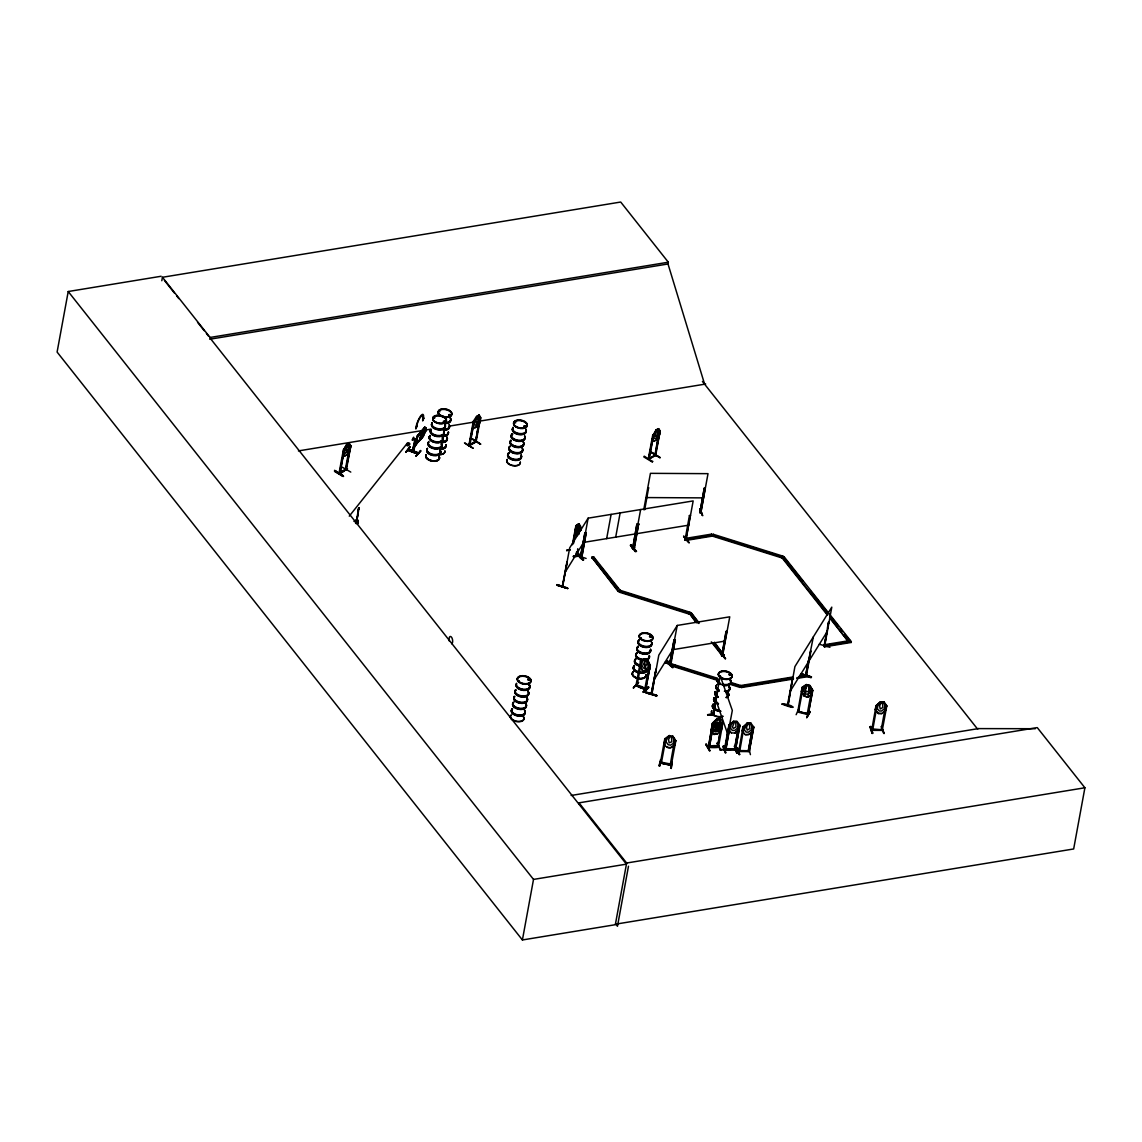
<?xml version="1.0" encoding="UTF-8"?>
<svg xmlns="http://www.w3.org/2000/svg" width="1142" height="1142" viewBox="0 0 1142 1142"><rect width="100%" height="100%" fill="white"/><g stroke="black" fill="none" stroke-linecap="round" stroke-linejoin="round"><path stroke-width="1.5" d="M357.874 521.18L355.733 520.21L357.946 520.252L357.632 522.665M357.76 520.452L356.832 520.552M357.46 522.651L357.774 520.238L357.375 520.88M579.651 529.731L579.051 525.12M423.411 436.116L423.211 435.173L423.411 436.116C422.312 438.756 412.776 446.65 416.687 444.138L415.717 444.623L421.141 437.614M424.938 428.15C426.08 424.025 417.058 440.698 417.372 435.587C419.813 434.345 415.031 439.442 415.774 444.566M412.548 451.675L415.517 438.614L413.818 451.604L415.617 439.727M412.947 451.204L414.632 440.327M349.266 516.17L406.766 443.895C407.337 440.869 412.233 444.352 408.536 444.852M575.754 555.055L586.117 558.452M811.348 677.192L800.827 673.68L811.391 676.821M819.285 644.216L829.92 647.286M433.689 417.886L434.731 417.687M434.06 417.858L434.217 417.658M434.688 417.986L434.545 417.43M439.113 411.491L439.299 411.662M439.898 411.791L439.827 411.534M441.412 440.384L441.54 441.126M444.909 421.427L443.795 421.569M449.106 415.36L449.605 414.46L448.635 415.288M449.034 415.46L450.49 414.931M450.305 414.832L450.619 415.56M514.871 422.583L515.213 422.469M515.242 422.083L515.67 422.811M524.021 426.294L525.063 425.68M525.905 426.851L525.391 425.752L524.463 426.423M525.548 425.823L525.748 425.995M576.753 525.962L573.512 543.521M580.293 557.51L582.12 556.068L580.422 556.682M632.511 548.374C637.55 547.432 630.698 549.602 632.925 547.803L634.495 547.532L632.668 547.489M633.425 548.26L633.582 547.375M567.274 562.107L562.492 586.902L569.672 547.903L588.116 518.168L693.165 500.924L685.971 539.952C683.301 539.98 687.684 537.411 685.029 540.023L689.411 515.57L690.467 515.642L689.411 515.57M726.169 631.683L721.872 655.951C720.174 653.738 725.027 655.151 721.673 655.951L725.998 631.469L727.054 631.54L725.998 631.469M357.817 511.687L358.659 507.89L358.888 509.032M354.206 521.18L357.603 521.451L357.574 523.735L357.803 522.394M357.603 523.307L355.633 523.007M357.532 522.308L357.517 521.594M357.56 522.051L354.263 521.523M357.589 524.021L357.617 523.207M719.674 749.466L730.452 749.38M719.76 749.737L730.537 749.752M356.832 520.666L357.689 520.738M358.845 509.318L358.16 512.729M358.959 508.39L359.016 507.605M735.419 749.837L739.945 725.27L737.047 721.416L733.392 721.387L729.224 725.313L730.266 725.227M738.917 725.598L739.888 725.598L738.717 725.084L734.591 749.851M641.461 661.561C639.977 661.76 644.117 656.907 647.714 660.147L648.114 667.47L645.53 668.855L643.389 667.956L641.676 664.787L642.204 661.903L644.502 658.806M358.131 513.957L356.275 522.436L357.889 512.33M671.482 764.255L670.497 764.041L670.154 765.197L674.608 740.444L675.65 740.901M415.031 439.199L415.802 438.728M339.902 472.331C359.216 463.438 334.949 473.545 339.973 473.53L344.47 449.249M358.074 513.358L358.288 511.473M358.231 513.386L356.275 522.436L356.247 521.038M161.136 276.264L68.22 291.524L57.1 352.064L522.408 939.966L615.324 924.706L626.644 863.024L579.008 802.84L1037.264 727.597L1084.9 787.766L1073.666 848.963L615.41 924.206M161.807 280.718L162.45 277.278L620.706 202.034L668.327 262.217L668.013 263.973L704.614 384.197M162.45 277.278L210.071 337.461L209.743 339.231L668.013 263.973M334.934 470.718C361.143 488.019 316.762 458.97 343.371 475.829M344.399 449.206L343.471 449.391L338.946 473.659L345.855 469.762M350.808 445.608L350.123 449.52L347.125 454.673L344.627 455.958L342.957 453.431L343.742 449.577L346.74 444.424L349.238 443.153L350.822 445.751L346.34 469.876M344.527 448.949L339.317 473.787C346.754 470.889 345.955 467.249 346.283 470.019M344.113 449.034L339.931 473.502M342.086 467.107L350.78 472.089M345.241 470.104L349.652 446.394L349.095 443.21M345.783 470.29L350.908 445.666M355.547 521.266L355.733 520.21M358.103 510.288L358.802 507.905M405.838 452.289L410.321 446.665L405.838 451.904M407.78 449.948L417.901 453.774L407.794 449.905M412.176 439.998L413.532 437.315M412.462 440.098L413.818 437.415M415.588 440.612L414.375 440.298L415.245 439.413M413.247 449.591C411.734 446.736 417.558 439.456 414.874 439.713L414.375 440.298M415.117 440.312L415.517 438.614M416.031 439.884L413.204 452.004L415.788 440.07M416.131 444.695L417.844 435.159M416.602 443.424L417.372 435.687L424.696 427.094M421.312 438.685L419.956 437.986L423.068 429.706M420.442 450.476L420.927 451.076L415.916 456.101L420.513 450.862M423.168 436.587L426.166 428.279M425.709 431.39L426.28 428.307L424.838 427.451L426.223 428.421L423.239 430.762L421.384 436.058L422.14 436.715L425.666 431.405L421.284 438.813M474.23 421.198L473.302 421.369L468.848 445.594L476.043 440.798L475.243 441.24M469.662 444.295C467.963 444.937 470.775 443.967 469.805 445.508L474.358 420.941L469.077 445.823L473.93 421.013M480.611 444.067L471.903 438.714L480.639 444.11M473.145 448.292C459.569 439.199 463.895 443.267 473.116 448.192M479.925 419.228L475.529 442.311L478.341 424.781M480.025 421.498C481.382 423.711 470.675 430.62 476.956 426.651C477.684 425.452 482.609 417.587 479.897 418.043L475.572 442.24M469.305 445.794L476.1 441.897L480.639 417.601M557.153 584.718C589.315 595.981 535.427 577.552 567.631 587.973M569.929 550.116L566.746 550.159M562.592 585.275L562.121 586.788L562.478 585.361M566.917 562.007L562.321 586.246M572.399 544.734L575.882 525.705L578.68 523.778C576.924 554.284 573.841 513.857 576.467 535.312M573.056 542.95L576.282 525.534M573.17 543.578L576.339 525.634L578.694 523.907L580.25 525.977L580.493 530.759M578.851 534.299L580.393 525.891L578.68 523.778M576.367 556.054L576.353 554.484L576.753 556.068C574.383 556.054 578.78 552.742 577.624 549.131M575.853 555.569L576.539 552.029M576.21 556.011L576.881 551.971M577.966 549.074L576.753 555.911M578.352 553.385C575.782 556.696 591.513 566.632 578.28 553.442M580.264 557.567L583.519 539.952M584.133 536.612L584.747 533.285L586.303 532.743L581.806 557.039L580.864 557.125M580.507 557.039L585.047 532.772M586.303 532.743L585.232 532.672L581.007 557.168M581.035 557.21L588.116 518.168M573.398 556.14L581.592 554.769L581.778 555.554M586.117 532.529L581.849 556.968M583.291 560.151L578.223 553.784L583.362 559.651M620.163 590.328L618.107 591.399L591.799 557.225L593.712 556.911L620.163 590.328L689.968 612.24L689.825 612.997L689.154 614.082L619.349 592.17L620.163 590.328L618.25 590.642L591.799 557.225M522.408 939.966L533.514 879.411L68.22 291.524M593.712 556.911L591.656 557.981M606.659 538.624L611.113 514.4M615.695 537.14L620.135 512.915M578.808 803.982L579.008 802.84M618.107 591.399L618.25 590.642M630.998 545.234L636.565 551.4L635.266 551.615L630.27 545.305L631.54 545.091M653.709 434.688L652.767 434.874L648.256 459.127L655.351 455.173M649.227 458.984L653.781 434.488L648.542 459.312L653.41 434.517M632.739 548.645L636.879 524.192L638.649 523.893L634.324 548.417L634.467 547.218M632.611 548.631L636.879 524.192M648.97 458.684L649.498 457.985L648.713 458.427M640.633 509.546L633.439 548.574L633.524 547.346M660.09 457.557L651.368 452.203L660.105 457.614M634.081 548.103L638.649 523.893M636.165 551.015L630.669 545.234L635.694 551.486M643.745 509.732L650.426 473.345L708.011 473.659L700.86 512.601L705.228 488.162L704.257 488.162L699.903 512.658L704.257 488.162M652.596 461.682L644.259 456.172L643.788 456.886L652.225 461.996L652.71 461.282M644.716 509.732L648.613 487.848L647.642 487.834L648.613 487.848M659.591 431.219L654.923 455.815L657.806 438.271M654.851 455.801L655.808 454.473M659.505 434.988C651.425 447.493 661.047 434.831 660.119 431.091L655.665 455.415L648.742 459.255M638.521 682.559L633.467 687.555M650.241 665.258L645.673 689.754L635.951 685.7L640.476 661.147M636.037 685.486L636.194 684.6M635.966 685.728L636.023 684.772L636.951 686.114L641.476 661.275M636.851 686.071L636.851 685.2M633.439 688.069L638.549 682.559L633.382 687.912M643.346 691.667L643.803 692.395L648.813 687.37L643.788 692.352M645.673 671.596L642.346 670.197L639.72 665.044L642.289 670.254C645.201 674.936 655.023 664.444 645.615 671.639L644.459 658.677L647.785 660.062L650.312 665.329L649.298 664.944L644.73 689.44C647.828 686.556 644.973 691.481 636.294 685.514M644.759 689.126C645.673 686.356 625.559 682.074 646.015 688.697M649.598 669.169L650.355 665.272L645.573 689.768M656.479 696.035C623.875 686.242 679.076 701.945 645.987 692.794M648.428 686.727C649.898 688.012 635.537 698.276 648.413 687.156M656.022 669.269L651.197 694.022L656.022 669.269L652.025 693.694M651.725 694.065L658.791 655.165L677.235 625.445L729.752 616.823L722.558 655.836M689.097 542.778L683.615 536.098L689.054 542.721M684.914 539.738L686.014 538.767M685.029 539.752L685.899 539.595L690.296 515.427M802.84 581.364L784.111 557.696L782.199 558.01L712.394 536.098L686.128 540.409L685.3 538.439L711.566 534.128L712.522 535.341L782.327 557.253L784.24 556.939L851.332 641.69L851.19 642.461L824.924 646.772L823.967 645.544L824.096 644.787L850.362 640.476L850.233 641.233M677.235 625.445L669.74 664.944L674.351 639.948L675.236 639.791L670.911 664.316L664.687 662.645L675.293 665.386M628.485 866.207L617.465 926.262L615.795 924.135M667.47 660.661C665.072 661.661 680.832 676.093 667.413 660.676M669.869 664.844L672.638 647.228M673.238 643.888L673.851 640.548L675.407 640.005M674.165 640.048L669.326 664.801M718.304 680.603L670.111 665.472L670.24 664.715L670.911 663.63L717.447 678.248M675.236 639.791L670.111 665.472M671.068 664.216C671.724 661.96 668.27 665.001 670.896 664.002M699.932 508.79L702.687 515.727L700.374 509.232M660.447 759.887L659.062 766.039L661.032 760.058M669.155 735.619L672.866 736.276L673.908 740.487L673.38 743.371L670.54 745.184L668.156 744.712L666.2 741.972C665.658 737.432 674.465 731.879 664.801 738.746L660.319 763.213L660.775 762.099L670.497 763.998M664.929 738.731C666.457 738.032 661.475 744.912 667.042 747.139L670.754 747.796C680.932 739.459 670.668 750.694 667.042 747.139M689.154 614.082L689.968 612.24M619.492 591.413L689.297 613.325L691.31 612.983L698.875 623.489M711.566 534.128L712.394 536.098L713.193 534.256L782.998 556.168L782.199 558.01L827.379 615.095M712.394 536.098L713.193 534.256M671.268 764.155L671.025 765.368L660.447 762.97L671.268 765.354L675.821 740.83L672.866 736.276M672.067 761.685L671.225 768.423L670.768 767.852M713.579 714.892L707.626 714.792L713.878 714.307M714.449 642.232L724.228 655.522L722.315 655.836L726.883 631.326M713.365 714.935L712.936 713.936L713.522 715.392M713.279 714.892L717.676 690.653L713.465 715.434M711.066 730.823L712.465 723.143L716.648 719.046L720.217 718.846L720.602 725.413L717.89 727.868L715.606 728.039L713.779 725.912C712.908 719.845 721.03 715.449 722.957 722.358L718.446 746.996L717.347 746.768L718.389 746.697M709.41 746.497L708.254 746.582L708.211 747.682L712.579 723.157L708.454 747.696L709.368 747.596L713.579 723.157M713.664 722.772L709.268 747.61L708.268 747.382M709.953 750.779L706.37 743.87L705.77 744.398L709.91 750.665M714.535 730.566L718.104 730.366L722.244 726.198L719.431 722.558L719.089 724.342L716.562 725.998L715.677 724.599L717.747 719.546C720.716 719.788 720.145 726.783 719.888 729.253L717.176 731.708L714.906 731.879L713.065 729.767L715.906 722.815L711.809 727.054M720.945 749.923L716.848 743.085L720.374 750.008M721.915 722.429L717.519 747.025L721.744 722.315L722.843 722.472M711.18 730.78L713.836 734.406L717.362 734.149L721.501 729.981L722.286 726.269M709.239 747.382C712.294 742.814 730.48 748.752 708.126 747.41M723.7 745.912L723 746.411L725.841 752.878L723.557 746.283M724.513 748.866L729.039 724.57M729.253 725.156L724.899 749.823L732.322 710.438L720.202 675.836L713.022 715.434M729.081 725.213L724.999 749.794L735.562 749.823L739.83 725.298M730.223 725.327L725.77 749.837L730.209 724.956M729.938 684.258L739.916 687.384L740.715 685.543L792.562 677.035M739.916 687.384L740.715 685.543L730.752 682.416M793.376 679.019L741.543 687.527L740.715 685.543M737.204 752.878L734.563 746.012M738.917 724.999L734.335 749.537M736.647 752.949L734.492 745.969M749.266 751.293L738.588 751.236C736.847 749.98 761.999 751.293 738.717 750.579M742.186 730.823L742.871 726.912L747.182 723.086L750.836 723.1L753.763 727.04L749.252 751.579L753.763 727.04M749.138 751.55L738.674 751.522L738.631 750.351M739.659 751.522L744.084 726.612M739.631 754.577L736.818 748.053L739.031 754.577L739.716 754.077M782.199 558.01L782.998 556.168M749.295 750.665L748.138 751.507L752.621 727.069L753.677 727.297L752.621 727.069M752.706 727.283L748.281 751.25M784.111 557.696L784.24 556.939M750.422 754.634L748.781 748.124M787.309 705.456L787.809 704.043L788.137 705.128L792.148 680.703L787.352 705.485L787.737 704.857M782.127 704.129C802.255 711.994 789.379 702.758 782.099 704.229M796.131 714.692L799.072 708.44M808.051 714.592L806.966 714.549L808.065 714.906L812.804 690.353L809.949 685.528L806.338 684.529L802.084 687.398L797.701 712.037L808.251 714.678M802.084 687.398L803.126 687.784L798.444 712.237C800.571 709.839 795.303 711.98 798.686 712.237M813.347 636.865L805.495 676.264L806.695 674.365L806.081 675.493M805.453 676.221L808.436 660.319M810.592 650.969L805.981 676.278M806.338 675.779L810.948 651.083M805.838 675.693L806.509 674.908L807.208 676.749L796.845 678.448M803.126 687.784L802.055 687.727L806.38 684.643L809.921 685.585L807.808 697.12L804.196 696.12L801.498 691.238M807.108 714.606L811.634 690.153L812.69 690.353L809.849 685.671M810.235 712.051L806.78 717.647L809.749 711.409L810.22 712.066M807.18 714.635L807.28 713.45M812.59 690.425L808.151 714.878M824.481 646.558L826.879 630.584M827.493 627.258L828.721 621.748L824.296 646.643L824.467 645.03M826.879 631.754L823.939 646.529M827.493 628.414L828.721 621.748M824.924 646.772L824.096 644.787M870.504 726.483L869.876 726.969L872.117 733.435C871.96 725.027 868.077 723.785 872.788 732.936M871.86 729.181L871.774 730.066M882.466 729.51L882.238 730.437L886.82 705.827L883.922 701.959L880.268 701.945L875.957 705.77L875.272 709.682L878.184 713.536L875.4 709.639M876.071 705.799L871.646 730.323L872.031 729.467L881.353 729.738L871.931 729.181M872.902 729.495L872.745 730.38L872.916 729.21M872.631 730.352L877.042 705.77M884.108 733.449L881.367 726.526L883.68 733.435M884.122 733.507L881.438 726.569M882.58 729.524L881.467 730.409M580.45 556.625L582.12 556.068M581.035 555.968L580.579 556.939M670.311 663.588L671.053 663.117M787.395 705.428L788.137 705.128M787.523 704.514L788.294 704.243M358.174 510.66L357.817 512.972M659.591 766.054L661.09 759.544L659.676 766.168M671.51 736.69L670.325 736.39L668.513 739.431L669.141 742.857L671.782 741.829L671.525 736.633M674.665 740.701L675.821 740.83L672.795 736.362M670.611 768.309L672.124 761.743M671.225 768.395L672.081 762.128M567.531 588.43L557.025 585.232L567.517 588.487M646.172 692.395L656.65 695.706M646.244 692.066L656.75 695.25M782.299 703.829L792.776 707.126M800.813 673.694L811.491 677.006L811.034 677.748L800.571 674.408M800.713 674.151L811.291 677.32M415.26 439.356L414.418 440.055M518.454 680.846L519.139 680.803M518.668 681.06L518.939 681.317M529.346 679.918L527.947 679.704L528.76 678.791M528.446 678.89L529.403 679.633M640.419 638.378L640.947 637.679L641.133 638.549M640.99 638.549L640.648 637.778M649.513 636.437L650.926 636.065M649.941 635.994L651.226 636.622M651.482 637.05L651.226 636.208M720.616 676.35L719.588 676.521L720.031 675.836M715.948 695.392L716.662 695.749M730.752 674.808L729.681 675.35L728.824 674.351M729.538 675.093C729.295 674.608 729.995 674.551 729.838 674.023M348.31 444.209L346.169 448.335L346.34 451.09L348.182 448.735L348.21 444.152M656.836 430.12L655.165 435.502L655.651 436.572L656.422 436.144C657.478 435.245 659.148 428.85 656.736 430.063M707.626 714.649L713.465 714.064M580.793 556.896L581.678 556.739M722.601 655.793L721.844 655.922M722.758 654.908L721.83 655.065M334.492 471.375L342.971 476.442M343.271 476.257L334.792 471.175M654.723 454.73L655.28 454.33M577.995 527.675L579.165 525.092M417.658 436.615L425.052 427.222M415.859 443.824L416.202 444.766M724.827 748.424L726.055 748.667M725.213 749.309L724.57 748.866M808.607 685.857L807.48 685.471L805.681 688.426M804.311 695.978L807.837 697.048L812.076 694.25M811.962 694.193L807.808 697.12M798.572 712.208L797.758 711.737L798.743 711.066M808.236 714.021L798.8 711.609L808.422 713.793M811.634 690.153L812.49 690.625M806.78 717.647L809.792 711.466M445.18 421.955L444.523 420.97M515.499 422.24L515.071 422.397M525.777 426.194L524.506 425.923M522.508 445.651L522.408 445.894M578.694 523.907L576.653 529.545L578.437 534.556M734.534 721.987L732.422 726.954L733.35 728.453L735.962 726.969L735.719 722.001L734.563 722.058M881.41 702.544L879.611 705.813L880.225 709.011L882.837 707.526L882.595 702.558L881.438 702.615M566.646 550.501L569.915 549.944M630.812 544.82L636.123 551.386M653.067 435.131L656.05 429.906L653.766 437.343L654.908 438.756L656.464 437.9C660.847 436.872 656.464 424.067 660.204 431.148M645.501 659.748L643.488 664.259L645.387 666.657L647.014 663.916L646.572 660.204L645.444 659.805M669.369 663.73L664.744 662.503L673.737 665.286M651.854 693.223L651.968 693.637M800.542 674.494L800.985 673.723M788.066 705.028L794.903 666.6L831.79 607.144L824.681 646.029M565.219 572.128L583.662 542.393L688.726 525.149M619.349 592.17L620.02 591.085M654.337 679.39L672.781 649.67L725.313 641.047M790.464 690.824L827.336 631.369M349.124 449.277L345.612 453.288L344.47 451.875L346.74 444.424L343.671 449.591M705.77 744.384L709.396 750.779M737.004 721.587L733.421 721.458L730.98 725.256L730.452 728.139L732.365 730.437L734.734 730.452L737.532 728.168L738.06 725.298L736.975 721.516M723.014 746.383L725.256 752.863M872.131 733.421L870.404 726.883M717.619 745.883L718.561 745.812M406.766 443.895C405.439 447.55 411.691 445.309 407.637 443.653M417.244 436.587L424.952 427.493M405.781 452.175L410.349 446.679M415.759 444.666L423.568 435.302M420.456 450.79L416.073 456.101M649.57 636.294L650.455 636.065M650.083 636.037L650.226 636.893M730.295 675.036L730.209 674.137M730.637 675.193L730.009 674.108M579.351 531.415L578.537 532.243L577.681 529.374M649.298 664.944L650.012 665.486M648.385 686.67L643.403 691.709M716.733 719.203L712.622 723.229L713.593 723.086M711.837 726.94L714.578 730.637L711.766 726.983L715.948 722.886L719.474 722.615M699.96 511.502L701.06 511.502M700.003 512.63L700.888 512.387M701.002 511.744L700.189 511.787M724.685 749.537L735.491 749.595M734.777 748.995L735.648 748.709M735.591 748.966L725.17 748.952M871.703 730.066L882.352 730.152M882.523 729.267L881.153 730.152L885.578 705.642L886.763 706.156L885.692 705.813M882.224 730.409L882.409 729.267M475.771 441.383L476.043 440.798M743.956 726.655L742.871 726.912M729.11 725.284L733.392 721.387M739.159 729.153L734.963 733.007L739.274 729.181M753.021 730.809L748.724 734.634C738.845 734.449 754.048 735.791 752.921 730.766M875.985 705.842L880.296 702.016L883.951 702.03M878.155 713.465L881.838 713.564L886.135 709.739M806.409 674.922L799.471 675.907M808.864 691.067L806.295 691.924L805.367 690.111M448.877 414.632L448.963 415.588L450.333 415.345M449.877 415.588L449.734 414.846M721.444 655.665L722.486 655.494M425.795 429.678C421.427 431.605 421.783 438.542 425.495 430.634M640.434 661.204L644.459 658.677M350.423 445.523L345.74 470.261M339.831 472.374L339.602 472.888M478.969 415.074L478.941 421.27L476.985 424.41L475.443 425.267L474.287 423.853L474.829 420.97L476.685 416.545L479.069 415.131L480.725 417.658L478.969 415.074L476.571 416.416L473.302 421.369M478.127 416.188L476 420.313L476.171 423.082L478.013 420.713L478.041 416.131M480.325 444.209L472.174 438.942M469.462 444.909L475.5 441.668M469.376 445.252L469.362 444.895M469.976 444.752L475.8 441.726M658.549 428.621L656.065 429.992L658.491 428.75M660.019 431.176L659.077 431.348M528.232 678.833L527.875 679.818M719.531 676.093L719.874 676.093M672.467 666.914L666.842 661.261M444.809 421.826C441.34 420.213 447.407 422.925 443.239 421.427M524.563 426.066L525.334 426.052M525.862 426.708L524.107 426.194M661.589 762.542L660.704 762.413M739.488 754.519L737.461 747.61L736.79 748.11M651.268 637.008L649.627 636.494M730.423 675.15L729.709 675.136M524.449 425.78L525.249 425.709M449.092 640.848L449.291 640.819A3.712 1.684 80.2 0 1 450.076 636.537A3.712 1.684 80.2 0 1 452.475 639.477A3.712 1.684 80.2 0 1 451.69 643.76M637.05 524.421L638.821 524.121M570.015 549.602L566.66 550.672M576.582 555.24L576.51 554.612M573.427 556.225L581.606 554.841M573.313 556.639L581.549 555.183M573.584 556.996L580.136 555.868M632.425 548.417L634.21 548.117M210.071 337.461L668.327 262.217M298.433 450.904L430.306 429.249M449.648 426.066L472.502 422.312M479.54 421.155L705.699 384.026M686.256 539.652L712.522 535.341M724.356 654.766L722.443 655.08L712.537 642.546M829.22 644.688L832.718 644.117M836.215 643.531L839.727 642.96M843.224 642.389L846.722 641.804M825.066 646.015L851.332 641.69M730.609 683.173L740.587 686.299L747.496 685.171M750.951 684.6L754.405 684.029M757.86 683.473L761.314 682.902M764.769 682.331L768.223 681.76M771.678 681.203L775.133 680.632M778.601 680.061L782.056 679.49M785.51 678.933L788.965 678.362M799.329 676.664L802.783 676.093M741.686 686.77L793.519 678.262M796.973 677.691L807.351 675.993M571.143 795.474L978.409 728.596L1035.28 728.724M626.644 863.024L1084.9 787.766M533.514 879.411L626.43 864.151L210.827 339.046M978.409 728.596L977.338 728.767L702.43 381.442M699.832 512.358L700.731 512.358M636.337 684.6L637.108 684.943M670.639 663.973L670.111 664.416M651.054 637.065L650.298 637.008M712.765 723.457L713.707 723.386M722.029 722.772L722.829 722.401M718.19 723.3L717.048 723.386L715.292 726.755L715.863 729.852L718.389 728.196L718.147 723.229M714.606 730.466L718.104 730.366M717.462 746.14L708.425 746.839M651.383 452.589L659.79 457.714M704.328 488.376L705.228 488.162M713.679 714.421L707.626 714.792M645.972 497.569L703.558 497.883M876.114 705.87L877.113 705.799M878.227 713.365L881.838 713.564M747.196 723.157L750.836 723.1M749.509 723.7L748.324 723.685L746.511 726.954L747.139 730.138L749.737 728.667L749.523 723.771M729.324 725.541L730.295 725.541M744.027 726.94L743.028 727.011L738.674 751.522M882.323 730.38L871.874 730.352M731.28 732.907L734.963 733.007M736.761 752.863L734.506 746.354L737.247 752.949M661.304 763.441L665.843 738.86M725.798 748.595L734.406 748.952M748.438 750.679L749.423 750.408M357.803 522.565L355.79 522.322M355.59 523.379L357.617 523.607M671.182 764.498L661.475 763.213M525.206 426.494L524.478 426.623M688.697 542.393L683.615 536.469M725.641 658.606L720.259 652.025M528.732 678.99L529.717 679.519M528.489 679.59L529.089 678.948M584.747 533.285L585.232 532.672M673.851 640.548L674.351 639.948M670.297 663.516L669.54 663.945M723.029 538.153L734.663 541.793M741.315 543.892L756.275 548.574M762.927 550.672L774.562 554.313M621.691 591.599L689.825 612.997M672.438 664.915L687.398 669.612M690.724 670.654L705.685 675.35M712.322 677.434L717.319 679.005M670.24 664.715L718.446 679.847M730.081 683.501L740.045 686.627M419.956 437.986L421.427 438.728M418.643 452.903L408.365 449.006L418.457 453.074M651.54 636.451L649.941 636.608M640.576 661.304L641.461 661.675M656.322 440.013L653.938 441.426L652.353 438.828M652.268 438.913L653.981 441.312M649.455 458.242L655.28 455.158L660.119 431.219L658.392 428.693M472.974 425.395L474.544 427.993M476.257 441.026L475.329 441.197M347.125 454.673L344.727 456.015L342.957 453.431M651.168 636.522L649.984 636.208M718.661 745.812L718.504 746.682M720.202 652.367L725.284 658.677M720.117 652.51L725.127 658.763M576.225 525.648L576.681 526.219L575.882 525.705M810.549 591.113L827.079 611.998M829.292 614.781L838.1 625.916M840.312 628.7L842.511 631.483M844.723 634.281L851.19 642.461M782.327 557.253L827.507 614.339M829.72 617.123L848.306 641.547L829.577 617.879M685.157 539.195L686.128 540.409M691.31 612.983L699.018 622.733M715.406 644.373L724.228 655.522M697.105 623.047L689.383 613.311L695.863 622.419M711.295 641.904L722.315 655.836M740.587 686.299L741.543 687.527M594.682 559.052L596.881 561.85M599.079 564.633L617.822 588.301M164.448 280.447L174.383 293.009M176.596 295.792L178.794 298.59M197.566 322.301L204.204 330.68M206.402 333.464L208.615 336.262M711.138 730.709L713.907 734.306M886.72 705.927L883.851 702.059L884.936 705.856L884.408 708.725L881.61 710.995L879.24 710.995L877.327 708.697L877.855 705.813L880.325 702.116M745.084 734.677L742.314 730.78M801.37 691.238L804.268 696.035C805.809 688.94 808.393 677.377 803.426 690.824L805.31 693.751L807.651 694.393L810.406 692.751L810.934 689.868L809.878 685.614M717.29 733.978L713.836 734.406M699.875 508.747L702.244 515.27M877.099 705.87L875.957 705.77M870.489 726.512L872.716 733.435M750.779 723.271L751.836 726.983L751.308 729.866L748.51 732.136L746.154 732.122L744.241 729.824L747.182 723.086M731.351 732.807L728.525 729.096M715.934 700.16L727.882 734.663M580.393 525.891L581.078 530.345M580.293 525.905L581.035 530.359M808.636 685.8L809.178 689.383M728.924 687.327A6.938 3.897 10.4 0 1 725.869 692.238M719.017 691.167A6.938 3.897 10.4 0 1 716.262 686.299M729.081 686.927A7.052 3.954 10.4 0 1 725.998 691.909M719.032 690.824A7.052 3.954 10.4 0 1 716.234 685.871M727.954 692.552A6.938 3.897 10.4 0 1 726.398 697.063M716.705 695.535A6.938 3.897 10.4 0 1 715.306 691.51M727.954 692.694A6.966 3.911 10.4 0 1 726.383 697.22M718.018 696.534A6.966 3.911 10.4 0 1 715.263 691.652M727.882 692.951A6.938 3.897 10.4 0 1 726.326 697.462M717.99 696.777A6.938 3.897 10.4 0 1 715.235 691.909M730.309 680.247A7.052 3.954 10.4 0 1 729.367 684.543A7.052 3.954 10.4 0 1 721.901 684.786M720.259 684.129A7.052 3.954 10.4 0 1 717.462 679.19M729.138 686.214A6.952 3.897 10.4 0 1 724.385 691.253M719.217 690.039A6.952 3.897 10.4 0 1 716.462 685.171M730.152 680.646A6.952 3.897 10.4 0 1 723.614 685.543M720.245 684.486A6.952 3.897 10.4 0 1 717.476 679.604M729.153 686.585A7.052 3.954 10.4 0 1 726.055 691.567M719.089 690.467A7.052 3.954 10.4 0 1 716.305 685.528M717.09 684.686A7.052 3.954 10.4 0 1 718.275 684.044M730.38 679.904A7.052 3.954 10.4 0 1 729.424 684.186A7.052 3.954 10.4 0 1 721.958 684.443M720.317 683.787A7.052 3.954 10.4 0 1 717.533 678.848M730.352 679.533A6.938 3.897 10.4 0 1 729.424 683.758A6.938 3.897 10.4 0 1 722.072 684.001M720.459 683.359A6.938 3.897 10.4 0 1 717.704 678.491M722.829 716.505A6.938 3.897 10.4 0 1 714.492 715.82A6.938 3.897 10.4 0 1 711.737 710.952M722.9 716.12A6.938 3.897 10.4 0 1 714.564 715.434A6.938 3.897 10.4 0 1 711.809 710.567M727.782 693.537A6.938 3.897 10.4 0 1 727.383 697.419M717.875 697.377A6.938 3.897 10.4 0 1 715.135 692.509M727.868 693.208A6.966 3.911 10.4 0 1 726.298 697.733M717.933 697.048A6.966 3.911 10.4 0 1 715.163 692.166M719.032 710.595A7.052 3.954 10.4 0 1 712.808 704.571M719.103 710.153A6.952 3.897 10.4 0 1 712.965 704.214M718.361 704.171A6.938 3.897 10.4 0 1 713.993 698.661M718.404 703.843A7.052 3.954 10.4 0 1 713.964 698.233M720.773 711.095A7.052 3.954 10.4 0 1 713.593 708.525A7.052 3.954 10.4 0 1 713.536 704.086M718.461 703.501A7.052 3.954 10.4 0 1 714.035 697.89M720.688 711.409A6.938 3.897 10.4 0 1 713.622 708.897A6.938 3.897 10.4 0 1 713.55 704.514M716.962 702.401A6.938 3.897 10.4 0 1 714.207 697.534M524.835 437.843A6.952 3.897 10.4 0 1 516.07 440.969A6.952 3.897 10.4 0 1 512.644 434.274M524.578 436.387A7.052 3.954 10.4 0 1 517.012 440.841A7.052 3.954 10.4 0 1 512.644 433.846M523.393 442.382A6.966 3.911 10.4 0 1 516.826 446.95A6.966 3.911 10.4 0 1 510.674 440.641M523.421 442.011A6.909 3.883 10.4 0 1 516.898 446.536A6.909 3.883 10.4 0 1 510.788 440.27M523.436 442.154A6.966 3.911 10.4 0 1 516.869 446.708A6.966 3.911 10.4 0 1 510.717 440.398M525.805 429.706A7.052 3.954 10.4 0 1 519.139 434.317A7.052 3.954 10.4 0 1 512.915 427.936M524.621 435.673A6.952 3.897 10.4 0 1 518.054 440.227A6.952 3.897 10.4 0 1 511.916 433.917M526.062 431.162A6.952 3.897 10.4 0 1 518.183 434.502A6.952 3.897 10.4 0 1 512.929 428.364M524.635 436.044A7.052 3.954 10.4 0 1 517.983 440.669A7.052 3.954 10.4 0 1 511.759 434.274M525.862 429.363A7.052 3.954 10.4 0 1 519.21 433.974A7.052 3.954 10.4 0 1 512.986 427.593M525.848 428.978A6.952 3.897 10.4 0 1 519.282 433.532A6.952 3.897 10.4 0 1 513.143 427.236M521.352 456.886A6.952 3.897 10.4 0 1 512.572 460.012A6.952 3.897 10.4 0 1 509.146 453.331M521.509 456.5A7.052 3.954 10.4 0 1 512.63 459.669A7.052 3.954 10.4 0 1 509.146 452.889M520.367 462.267A6.966 3.911 10.4 0 1 512.472 465.622A6.966 3.911 10.4 0 1 507.219 459.469M520.338 462.11A6.909 3.883 10.4 0 1 512.501 465.422A6.909 3.883 10.4 0 1 507.291 459.327M523.664 444.052A6.909 3.883 10.4 0 1 515.827 447.364A6.909 3.883 10.4 0 1 510.602 441.269M523.778 443.724A6.966 3.911 10.4 0 1 515.87 447.064A6.966 3.911 10.4 0 1 510.617 440.912M522.308 448.749A7.052 3.954 10.4 0 1 514.742 453.217A7.052 3.954 10.4 0 1 510.374 446.208M521.109 454.716A6.938 3.897 10.4 0 1 514.557 459.255A6.938 3.897 10.4 0 1 508.433 452.974M522.551 450.205A6.938 3.897 10.4 0 1 514.685 453.545A6.938 3.897 10.4 0 1 509.446 447.407M521.137 455.101A7.052 3.954 10.4 0 1 513.572 459.555A7.052 3.954 10.4 0 1 509.204 452.546M522.365 448.406A7.052 3.954 10.4 0 1 515.713 453.031A7.052 3.954 10.4 0 1 509.489 446.636M522.351 448.035A6.952 3.897 10.4 0 1 515.784 452.589A6.952 3.897 10.4 0 1 509.646 446.294M448.406 431.89A6.909 3.883 10.4 0 1 442.339 435.459M450.619 419.985A6.938 3.897 10.4 0 1 444.538 423.568M450.405 417.815A6.952 3.897 10.4 0 1 444.738 422.454M449.406 426.665A6.952 3.897 10.4 0 1 443.31 430.263M449.563 426.294A7.052 3.954 10.4 0 1 443.396 429.934M449.191 424.881A7.052 3.954 10.4 0 1 443.453 429.592M449.163 424.496A6.938 3.897 10.4 0 1 443.51 429.135M450.362 418.543A7.052 3.954 10.4 0 1 444.623 423.254M450.419 418.2A7.052 3.954 10.4 0 1 444.681 422.897M448.435 432.033A6.966 3.911 10.4 0 1 442.325 435.63M448.221 432.875A6.909 3.883 10.4 0 1 442.168 436.444M444.909 450.933A6.909 3.883 10.4 0 1 438.856 454.502M448.335 432.547A6.966 3.911 10.4 0 1 442.24 436.144M447.122 439.042A6.938 3.897 10.4 0 1 441.04 442.625M446.907 436.858A6.952 3.897 10.4 0 1 441.24 441.511M445.908 445.723A6.952 3.897 10.4 0 1 439.813 449.306M446.065 445.337A7.052 3.954 10.4 0 1 439.898 448.977M446.137 444.995A7.052 3.954 10.4 0 1 439.955 448.635M446.094 444.595A6.938 3.897 10.4 0 1 440.013 448.178M447.293 438.656A7.052 3.954 10.4 0 1 441.126 442.297M446.922 437.243A7.052 3.954 10.4 0 1 441.183 441.954M444.923 451.104A6.966 3.911 10.4 0 1 438.828 454.702M443.539 432.019A6.952 3.897 10.4 0 1 436.972 436.572A6.952 3.897 10.4 0 1 430.834 430.277M443.696 431.619A7.052 3.954 10.4 0 1 437.043 436.23A7.052 3.954 10.4 0 1 430.82 429.849M442.525 437.614A6.966 3.911 10.4 0 1 435.944 442.168A6.966 3.911 10.4 0 1 429.792 435.93A6.966 3.911 10.4 0 0 435.944 442.168A6.966 3.911 10.4 0 0 442.511 437.672M442.539 437.243A6.909 3.883 10.4 0 1 436.016 441.768A6.909 3.883 10.4 0 1 429.92 435.502M444.923 424.938A7.052 3.954 10.4 0 1 438.271 429.549A7.052 3.954 10.4 0 1 432.047 423.168M443.738 430.891A6.938 3.897 10.4 0 1 437.186 435.445A6.938 3.897 10.4 0 1 431.048 429.149M444.752 425.338A6.938 3.897 10.4 0 1 438.2 429.877A6.938 3.897 10.4 0 1 432.076 423.596M443.767 431.276A7.052 3.954 10.4 0 1 437.115 435.887A7.052 3.954 10.4 0 1 430.877 429.506M444.995 424.596A7.052 3.954 10.4 0 1 438.342 429.206A7.052 3.954 10.4 0 1 432.104 422.825M444.98 424.21A6.952 3.897 10.4 0 1 438.414 428.764A6.952 3.897 10.4 0 1 432.261 422.469M440.041 451.061A6.952 3.897 10.4 0 1 433.475 455.615A6.952 3.897 10.4 0 1 427.336 449.32M440.212 450.662A7.052 3.954 10.4 0 1 433.546 455.287A7.052 3.954 10.4 0 1 427.322 448.892M439.028 456.657A6.966 3.911 10.4 0 1 432.447 461.225A6.966 3.911 10.4 0 1 426.294 454.916M442.368 438.228A6.909 3.883 10.4 0 1 435.844 442.753A6.909 3.883 10.4 0 1 429.735 436.501M439.07 456.429A6.966 3.911 10.4 0 1 432.49 460.997A6.966 3.911 10.4 0 1 426.337 454.687M442.482 437.886A6.966 3.911 10.4 0 1 435.901 442.439A6.966 3.911 10.4 0 1 429.749 436.13M441.426 443.981A7.052 3.954 10.4 0 1 434.774 448.606A7.052 3.954 10.4 0 1 428.55 442.211M440.241 449.948A6.938 3.897 10.4 0 1 433.689 454.487A6.938 3.897 10.4 0 1 427.565 448.206M441.255 444.381A6.938 3.897 10.4 0 1 434.702 448.92A6.938 3.897 10.4 0 1 428.578 442.639M440.27 450.319A7.052 3.954 10.4 0 1 433.617 454.944A7.052 3.954 10.4 0 1 427.379 448.549M441.497 443.638A7.052 3.954 10.4 0 1 434.845 448.264A7.052 3.954 10.4 0 1 428.607 441.868M441.483 443.267A6.952 3.897 10.4 0 1 434.916 447.821A6.952 3.897 10.4 0 1 428.778 441.511M650.34 650.241A6.938 3.897 10.4 0 1 642.346 653.909A6.938 3.897 10.4 0 1 637.893 647.328M650.526 649.855A7.052 3.954 10.4 0 1 642.389 653.581A7.052 3.954 10.4 0 1 637.864 646.886M649.313 655.851A6.938 3.897 10.4 0 1 645.687 659.705M642.204 659.691A6.938 3.897 10.4 0 1 636.851 652.938M649.384 655.451A6.938 3.897 10.4 0 1 641.39 659.12A6.938 3.897 10.4 0 1 636.922 652.539M651.754 643.16A7.052 3.954 10.4 0 1 643.617 646.9A7.052 3.954 10.4 0 1 639.092 640.205M650.569 649.113A6.952 3.897 10.4 0 1 642.546 652.796A6.952 3.897 10.4 0 1 638.078 646.201M651.582 643.56A6.952 3.897 10.4 0 1 643.56 647.228A6.952 3.897 10.4 0 1 639.106 640.633M650.583 649.498A7.052 3.954 10.4 0 1 642.461 653.238A7.052 3.954 10.4 0 1 637.935 646.543M651.211 641.761A7.052 3.954 10.4 0 1 644.588 646.729A7.052 3.954 10.4 0 1 639.149 639.863M651.782 642.432A6.938 3.897 10.4 0 1 643.774 646.101A6.938 3.897 10.4 0 1 639.32 639.52M646.843 669.283A6.938 3.897 10.4 0 1 640.633 673.238A6.938 3.897 10.4 0 1 633.282 668.17M633.61 667.199A6.938 3.897 10.4 0 1 634.395 666.371M647.157 669.954A7.052 3.954 10.4 0 1 638.007 672.381A7.052 3.954 10.4 0 1 634.367 665.943M645.815 674.893A6.938 3.897 10.4 0 1 637.821 678.562A6.938 3.897 10.4 0 1 633.353 671.981M645.887 674.508A6.938 3.897 10.4 0 1 637.893 678.177A6.938 3.897 10.4 0 1 633.439 671.596A6.966 3.911 10.4 0 0 637.85 678.334A6.966 3.911 10.4 0 0 645.887 674.651M649.198 656.45A6.938 3.897 10.4 0 1 647.057 659.919M642.09 660.29A6.938 3.897 10.4 0 1 636.751 653.538M649.298 656.093A6.966 3.911 10.4 0 1 645.644 659.976M643.945 660.105A6.966 3.911 10.4 0 1 636.851 657.564A6.966 3.911 10.4 0 1 636.793 653.167M646.872 670.183A6.952 3.897 10.4 0 1 637.35 671.31A6.952 3.897 10.4 0 1 634.581 665.244M647.228 669.612A7.052 3.954 10.4 0 1 638.078 672.038A7.052 3.954 10.4 0 1 634.438 665.6M639.235 665.7A7.052 3.954 10.4 0 1 635.594 659.262M648.256 662.217A7.052 3.954 10.4 0 1 648.042 664.259M639.306 665.358A7.052 3.954 10.4 0 1 635.666 658.905M648.313 661.875A7.052 3.954 10.4 0 1 648.114 663.916M639.406 664.915A6.938 3.897 10.4 0 1 635.823 658.577M648.285 661.475A6.938 3.897 10.4 0 1 648.085 663.488M639.206 666.029A6.938 3.897 10.4 0 1 635.623 659.691M648.071 662.603A6.938 3.897 10.4 0 1 648.213 663.645M528.432 693.151A6.938 3.897 10.4 0 1 520.424 696.82A6.938 3.897 10.4 0 1 515.97 690.239M528.004 691.695A7.052 3.954 10.4 0 1 521.38 696.663A7.052 3.954 10.4 0 1 515.956 689.797M526.805 697.719A6.938 3.897 10.4 0 1 521.18 702.715A6.938 3.897 10.4 0 1 514.157 696.677M526.876 697.319A6.938 3.897 10.4 0 1 521.252 702.316A6.938 3.897 10.4 0 1 514.228 696.277M529.231 685.014A7.052 3.954 10.4 0 1 523.521 690.096A7.052 3.954 10.4 0 1 516.384 683.958M528.061 690.981A6.952 3.897 10.4 0 1 522.422 695.992A6.952 3.897 10.4 0 1 515.385 689.939M529.074 685.414A6.952 3.897 10.4 0 1 523.436 690.425A6.952 3.897 10.4 0 1 516.398 684.372M528.075 691.353A7.052 3.954 10.4 0 1 522.351 696.434A7.052 3.954 10.4 0 1 515.228 690.296M529.303 684.672A7.052 3.954 10.4 0 1 523.578 689.739A7.052 3.954 10.4 0 1 516.455 683.615M529.274 684.301A6.938 3.897 10.4 0 1 523.65 689.297A6.938 3.897 10.4 0 1 516.627 683.259M524.935 712.194A6.938 3.897 10.4 0 1 516.926 715.863A6.938 3.897 10.4 0 1 512.472 709.282M524.506 710.752A7.052 3.954 10.4 0 1 517.883 715.72A7.052 3.954 10.4 0 1 512.458 708.854M523.307 716.762A6.938 3.897 10.4 0 1 516.798 721.658A6.938 3.897 10.4 0 1 511.445 714.892M523.393 716.377A6.938 3.897 10.4 0 1 517.754 721.373A6.938 3.897 10.4 0 1 510.731 715.335M526.79 697.962A6.966 3.911 10.4 0 1 521.137 702.972A6.966 3.911 10.4 0 1 514.086 696.905M525.734 704.057A7.052 3.954 10.4 0 1 519.11 709.025A7.052 3.954 10.4 0 1 513.686 702.173M524.563 710.024A6.952 3.897 10.4 0 1 518.925 715.035A6.952 3.897 10.4 0 1 511.887 708.982M526.177 705.513A6.952 3.897 10.4 0 1 518.154 709.196A6.952 3.897 10.4 0 1 513.686 702.601M524.578 710.41A7.052 3.954 10.4 0 1 517.954 715.363A7.052 3.954 10.4 0 1 512.515 708.511M525.805 703.715A7.052 3.954 10.4 0 1 520.081 708.797A7.052 3.954 10.4 0 1 512.958 702.658M525.777 703.344A6.938 3.897 10.4 0 1 520.152 708.34A6.938 3.897 10.4 0 1 513.129 702.316M407.58 450.205L417.687 453.988L407.594 450.176M417.058 426.152L415.831 428.978L415.888 427.536A9.364 2.384 -69.3 0 1 421.013 415.517A9.364 2.384 -69.3 0 1 423.354 418.743L423.967 418.015L422.697 420.913L422.668 419.542A7.823 1.984 -69.3 0 0 420.727 416.844A7.823 1.984 -69.3 0 0 416.445 426.88L417.058 426.152M718.803 730.837L717.804 730.923L716.705 728.667L713.75 731.308L716.191 728.168L714.906 725.413L716.876 727.554L719.76 725.056L717.39 728.096L718.803 730.837M720.131 676.906A6.938 3.897 10.4 0 0 731.765 676.963A6.938 3.897 10.4 0 0 723.857 670.896A6.938 3.897 10.4 0 0 720.131 676.906M720.017 677.477A6.938 3.897 10.4 0 0 731.665 677.549A6.938 3.897 10.4 0 0 723.742 671.467A6.938 3.897 10.4 0 0 720.017 677.477M720.06 677.163A6.966 3.911 10.4 0 0 731.751 677.22A6.966 3.911 10.4 0 0 723.8 671.125A6.966 3.911 10.4 0 0 720.06 677.163M516.141 426.566A6.966 3.911 10.4 0 0 527.276 425.481A6.966 3.911 10.4 0 0 517.968 420.028A6.966 3.911 10.4 0 0 516.141 426.566M516.084 427.108A6.909 3.883 10.4 0 0 527.119 426.023A6.909 3.883 10.4 0 0 517.883 420.613A6.909 3.883 10.4 0 0 516.084 427.108M516.113 426.78A6.966 3.911 10.4 0 0 527.233 425.68A6.966 3.911 10.4 0 0 517.926 420.242A6.966 3.911 10.4 0 0 516.113 426.78M440.712 415.402A6.966 3.911 10.4 0 0 451.832 414.303A6.966 3.911 10.4 0 0 442.525 408.865A6.966 3.911 10.4 0 0 440.712 415.402M440.641 415.931A6.909 3.883 10.4 0 0 451.675 414.846A6.909 3.883 10.4 0 0 442.439 409.45A6.909 3.883 10.4 0 0 440.641 415.931M440.669 415.617A6.966 3.911 10.4 0 0 451.789 414.532A6.966 3.911 10.4 0 0 442.482 409.079A6.966 3.911 10.4 0 0 440.669 415.617M442.282 435.873A6.966 3.911 10.4 0 0 448.392 432.276A6.966 3.911 10.4 0 1 442.268 435.93M435.273 421.798A6.966 3.911 10.4 0 0 446.394 420.699A6.966 3.911 10.4 0 0 437.086 415.26A6.966 3.911 10.4 0 0 435.273 421.798M435.202 422.326A6.909 3.883 10.4 0 0 446.237 421.241A6.909 3.883 10.4 0 0 437.015 415.845A6.909 3.883 10.4 0 0 435.202 422.326M435.23 422.026A6.966 3.911 10.4 0 0 446.351 420.927A6.966 3.911 10.4 0 0 437.058 415.488A6.966 3.911 10.4 0 0 435.23 422.026M432.518 460.811A6.909 3.883 10.4 0 0 439.042 456.286A6.923 3.883 10.4 0 1 432.518 460.826A6.923 3.883 10.4 0 1 426.409 454.559A6.909 3.883 10.4 0 0 432.518 460.811M640.962 638.763A6.938 3.897 10.4 0 0 652.61 638.835A6.938 3.897 10.4 0 0 644.688 632.754A6.938 3.897 10.4 0 0 640.962 638.763M640.862 639.349A6.938 3.897 10.4 0 0 652.496 639.406A6.938 3.897 10.4 0 0 644.588 633.339A6.938 3.897 10.4 0 0 640.862 639.349M640.905 639.02A6.966 3.911 10.4 0 0 652.582 639.077A6.966 3.911 10.4 0 0 644.645 632.982A6.966 3.911 10.4 0 0 640.905 639.02M519.053 681.674A6.938 3.897 10.4 0 0 530.687 681.745A6.938 3.897 10.4 0 0 522.779 675.664A6.938 3.897 10.4 0 0 519.053 681.674M518.939 682.259A6.938 3.897 10.4 0 0 530.587 682.316A6.938 3.897 10.4 0 0 522.665 676.25A6.938 3.897 10.4 0 0 518.939 682.259M518.982 681.931A6.966 3.911 10.4 0 0 530.673 681.988A6.966 3.911 10.4 0 0 522.722 675.893A6.966 3.911 10.4 0 0 518.982 681.931M519.282 703.029A6.938 3.897 10.4 0 0 527.29 699.361A6.923 3.883 10.4 0 1 519.282 703.029A6.923 3.883 10.4 0 1 514.842 696.463A6.938 3.897 10.4 0 0 519.282 703.029"/></g></svg>
